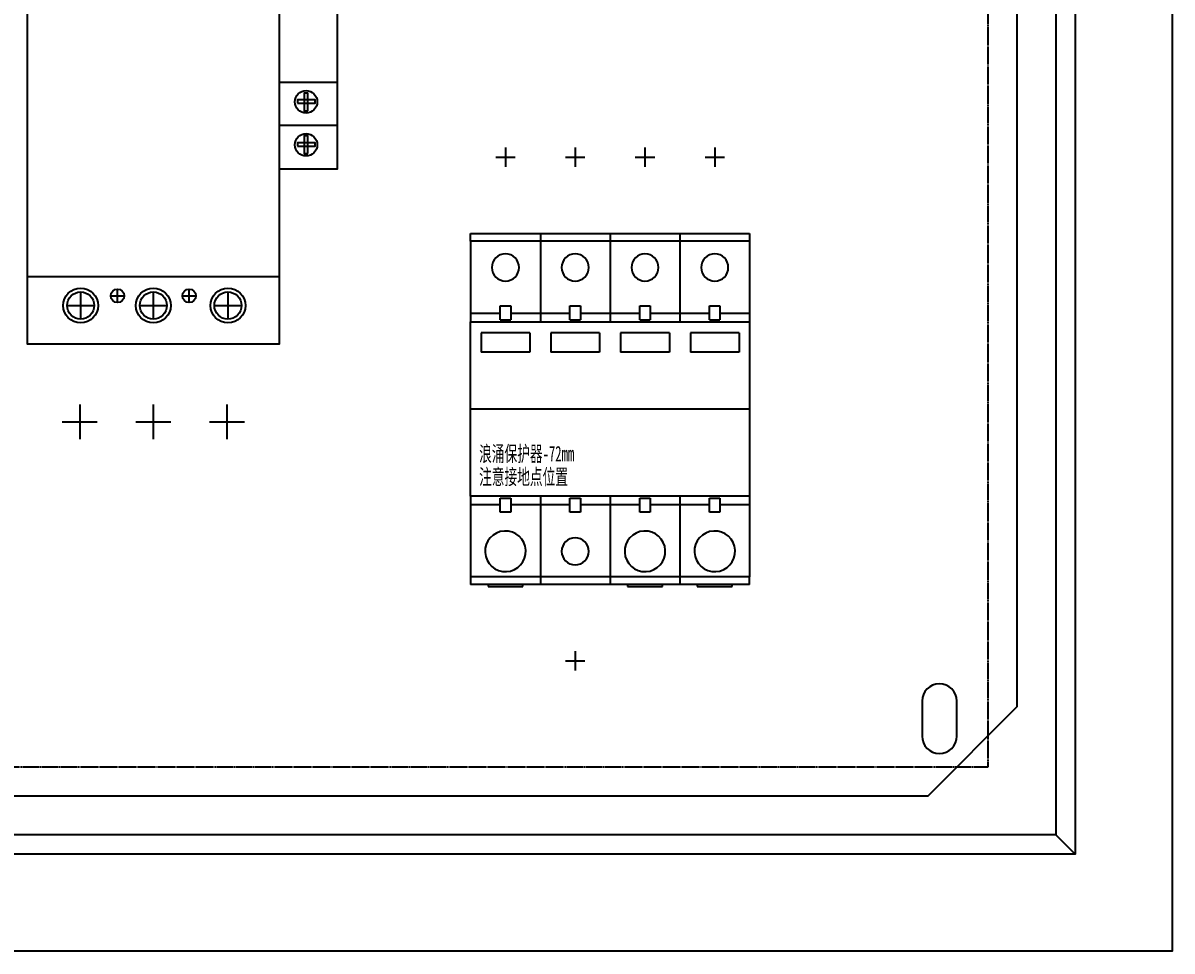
# Model space of a CAD drawing. Extents: x 1550729 to 1551329, y 398456 to 399656.
# Drawn here: x 1551032.3 to 1551328.8, y 398456.1 to 398695.6 of the extents above; entities that cross this region are included whole.
import ezdxf

# ---------------------------------------------------------------- set-up
doc = ezdxf.new("R2010")
doc.units = 0
doc.header["$MEASUREMENT"] = 0
doc.linetypes.add('LYJS-XX', pattern=[0.35, 0.25, -0.1])
for name, color, linetype in [('EQUIP-插座', 3, 'Continuous'), ('LY-JS-BJ', 7, 'Continuous'), ('布置图', 20, 'Continuous'), ('注释', 1, 'Continuous')]:
    doc.layers.add(name, color=color, linetype=linetype)
doc.styles.add('-宋体', font='', dxfattribs={"width": 0.65})
doc.styles.add('LY-SJ-元器件', font='', dxfattribs={"width": 0.6, "height": 4})
doc.styles.get('-宋体').set_extended_font_data('NSimSun')
doc.styles.get('LY-SJ-元器件').set_extended_font_data('SimSun')

# ---------------------------------------------------------------- blocks, each defined once
blk = doc.blocks.new('600-1200-明-底板')
at = {"layer": 'LY-JS-BJ', "color": 1}
blk.add_lwpolyline([(-237, 560), (237, 560), (260, 537), (260, -537), (237, -560), (-237, -560), (-260, -537), (-260, 537)], close=True, dxfattribs=at)
blk.add_lwpolyline([(235.5, -535.5), (235.5, -544.5, 1), (244.5, -544.5), (244.5, -535.5, 1)], format="xyb", close=True, dxfattribs=at)
blk = doc.blocks.new('浪涌保护器 72mm-2022.1')
at = {"color": 1, "linetype": 'ByBlock'}
for p, q in [((9, 67.5), (9, 62.5)), ((27, 67.5), (27, 62.5)), ((45, 67.5), (45, 62.5)), ((63, 67.5), (63, 62.5)), ((6.5, 65), (11.5, 65)), ((24.5, 65), (29.5, 65)), ((42.5, 65), (47.5, 65)), ((60.5, 65), (65.5, 65)), ((0, 0), (72, 0)), ((24.5, -65), (29.5, -65)), ((27, -62.5), (27, -67.5))]:
    blk.add_line(p, q, dxfattribs=at)
at = {"color": 0, "linetype": 'Continuous', "lineweight": 25}
for p, q in [((0, 43.3), (0, 45.3)), ((0, 45.3), (18, 45.3)), ((18, 45.3), (18, 22.5)), ((18, 45.3), (36, 45.3)), ((36, 45.3), (54, 45.3)), ((36, 45.3), (36, 22.5)), ((54, 45.3), (72, 45.3)), ((54, 45.3), (54, 22.5)), ((72, 45.3), (72, 43.3)), ((0, 43.3), (0, 22.5)), ((18, 43.3), (0, 43.3)), ((36, 43.3), (18, 43.3)), ((54, 43.3), (36, 43.3)), ((72, 43.3), (54, 43.3)), ((72, 43.3), (72, 22.5)), ((7.65, 24.65), (0, 24.65)), ((7.65, 23), (7.65, 26.65)), ((7.65, 26.65), (10.35, 26.65)), ((10.35, 26.65), (10.35, 23)), ((18, 24.65), (10.35, 24.65)), ((25.65, 24.65), (18, 24.65)), ((25.65, 26.65), (28.35, 26.65)), ((25.65, 23), (25.65, 26.65)), ((28.35, 26.65), (28.35, 23)), ((36, 24.65), (28.35, 24.65)), ((43.65, 24.65), (36, 24.65)), ((43.65, 23), (43.65, 26.65)), ((43.65, 26.65), (46.35, 26.65)), ((46.35, 26.65), (46.35, 23)), ((54, 24.65), (46.35, 24.65)), ((61.65, 24.65), (54, 24.65)), ((61.65, 23), (61.65, 26.65)), ((61.65, 26.65), (64.35, 26.65)), ((64.35, 26.65), (64.35, 23)), ((72, 24.65), (64.35, 24.65)), ((15.3, 19.65), (2.7, 19.65)), ((2.7, 19.65), (2.7, 14.65)), ((15.3, 19.65), (15.3, 14.65)), ((33.3, 19.65), (20.7, 19.65)), ((20.7, 19.65), (20.7, 14.65)), ((33.3, 19.65), (33.3, 14.65)), ((51.3, 19.65), (38.7, 19.65)), ((38.7, 19.65), (38.7, 14.65)), ((51.3, 19.65), (51.3, 14.65)), ((69.3, 19.65), (56.7, 19.65)), ((56.7, 19.65), (56.7, 14.65)), ((69.3, 19.65), (69.3, 14.65)), ((15.3, 14.65), (2.7, 14.65)), ((33.3, 14.65), (20.7, 14.65)), ((51.3, 14.65), (38.7, 14.65)), ((69.3, 14.65), (56.7, 14.65)), ((0, -22.5), (0, -43.3)), ((7.65, -26.65), (7.65, -23)), ((10.35, -23), (10.35, -26.65)), ((18, -22.5), (18, -45.3)), ((25.65, -26.65), (25.65, -23)), ((28.35, -23), (28.35, -26.65)), ((36, -22.5), (36, -45.3)), ((43.65, -26.65), (43.65, -23)), ((46.35, -23), (46.35, -26.65)), ((54, -22.5), (54, -45.3)), ((61.65, -26.65), (61.65, -23)), ((64.35, -23), (64.35, -26.65)), ((72, -22.5), (72, -43.3)), ((0, -24.65), (7.65, -24.65)), ((10.35, -26.65), (7.65, -26.65)), ((10.35, -24.65), (18, -24.65)), ((18, -24.65), (25.65, -24.65)), ((28.35, -26.65), (25.65, -26.65)), ((28.35, -24.65), (36, -24.65)), ((36, -24.65), (43.65, -24.65)), ((46.35, -26.65), (43.65, -26.65)), ((46.35, -24.65), (54, -24.65)), ((54, -24.65), (61.65, -24.65)), ((64.35, -26.65), (61.65, -26.65)), ((64.35, -24.65), (72, -24.65)), ((0, -43.3), (0, -45.3)), ((18, -43.3), (0, -43.3)), ((36, -43.3), (18, -43.3)), ((54, -43.3), (36, -43.3)), ((72, -43.3), (54, -43.3)), ((72, -45.3), (72, -43.3)), ((18, -45.3), (0, -45.3)), ((4.5, -45.3), (4.5, -45.8)), ((4.5, -45.8), (13.5, -45.8)), ((13.5, -45.8), (13.5, -45.3)), ((36, -45.3), (18, -45.3)), ((54, -45.3), (36, -45.3)), ((40.5, -45.3), (40.5, -45.8)), ((40.5, -45.8), (49.5, -45.8)), ((49.5, -45.8), (49.5, -45.3)), ((72, -45.3), (54, -45.3)), ((58.5, -45.3), (58.5, -45.8)), ((58.5, -45.8), (67.5, -45.8)), ((67.5, -45.8), (67.5, -45.3))]:
    blk.add_line(p, q, dxfattribs=at)
at = {"color": 0}
for p, q in [((7.65, 23), (10.35, 23)), ((25.65, 23), (28.35, 23)), ((43.65, 23), (46.35, 23)), ((61.65, 23), (64.35, 23)), ((7.65, -23), (10.35, -23)), ((25.65, -23), (28.35, -23)), ((43.65, -23), (46.35, -23)), ((61.65, -23), (64.35, -23))]:
    blk.add_line(p, q, dxfattribs=at)
at = {"color": 0, "linetype": 'ByBlock'}
blk.add_lwpolyline([(0, 22.5), (72, 22.5), (72, -22.5), (0, -22.5)], close=True, dxfattribs=at)
at = {"color": 0, "linetype": 'Continuous', "lineweight": 25}
for centre, radius, start, end in [((9, 36.52), 3.5, 0, 180), ((27, 36.52), 3.5, 0, 180), ((45, 36.52), 3.5, 0, 180), ((63, 36.52), 3.5, 0, 180), ((9, 36.52), 3.5, 180, 0), ((27, 36.52), 3.5, 180, 0), ((45, 36.52), 3.5, 180, 0), ((63, 36.52), 3.5, 180, 0), ((9, -36.75), 5.25, 93.0713, 273.0713), ((9, -36.75), 5.25, 273.0713, 93.0713), ((45, -36.75), 5.25, 93.0713, 273.0713), ((45, -36.75), 5.25, 273.0713, 93.0713), ((63, -36.75), 5.25, 93.0713, 273.0713), ((63, -36.75), 5.25, 273.0713, 93.0713), ((27, -36.75), 3.5, 0, 180), ((27, -36.75), 3.5, 180, 0)]:
    blk.add_arc(centre, radius, start, end, dxfattribs=at)
at = {"color": 4, "linetype": 'ByBlock', "style": 'LY-SJ-元器件', "width": 0.6}
for s, p in [('浪涌保护器-72mm', (2.21, -13.55)), ('注意接地点位置', (2.21, -19.51))]:
    blk.add_text(s, height=4, dxfattribs=at).set_placement(p)
blk = doc.blocks.new('A$C621cb95d')
at = {"color": 0}
for p, q in [((93, -2.25), (65, -2.25)), ((13.75, -6.5), (13.75, -13.5)), ((32.5, -6.5), (32.5, -13.5)), ((51.75, -6.5), (51.75, -13.5)), ((10.25, -10), (17.25, -10)), ((29, -10), (36, -10)), ((48.25, -10), (55.25, -10)), ((65, -12.5), (93, -12.5)), ((0, -17.5), (65, -17.5)), ((65, -23.58), (93, -23.58)), ((0, -67.5), (65, -67.5)), ((21.04, -77.83), (20.87, -81.76)), ((21.04, -77.83), (24.76, -77.87)), ((44.67, -101.44), (44.6, -97.71)), ((44.67, -101.44), (40.74, -101.63)), ((65, -112), (0, -112)), ((65, -132.31), (80, -132.31)), ((65, -143.49), (80, -143.49)), ((0, -182.5), (65, -182.5)), ((13.75, -186.5), (13.75, -193.5)), ((32.5, -186.5), (32.5, -193.5)), ((51.75, -186.5), (51.75, -193.5)), ((10.25, -190), (17.25, -190)), ((29, -190), (36, -190)), ((48.25, -190), (55.25, -190))]:
    blk.add_line(p, q, dxfattribs=at)
at = {"color": 1}
for p, q in [((23.25, -10.9), (23.25, -14.1)), ((41.75, -10.9), (41.75, -14.1)), ((21.65, -12.5), (24.85, -12.5)), ((40.15, -12.5), (43.35, -12.5)), ((23.25, -189.1), (23.25, -185.9)), ((41.75, -189.1), (41.75, -185.9)), ((21.65, -187.5), (24.85, -187.5)), ((40.15, -187.5), (43.35, -187.5))]:
    blk.add_line(p, q, dxfattribs=at)
at = {"color": 0}
for points in [[(0, 0), (65, 0), (65, -200), (0, -200)], [(72.11, -9.39), (72.11, -4.81), (71.22, -4.81), (71.22, -9.39)], [(87.38, -9.39), (87.38, -4.81), (86.48, -4.81), (86.48, -9.39)], [(69.5, -7.47), (74.07, -7.47), (74.07, -6.58), (69.5, -6.58)], [(84.76, -7.47), (89.33, -7.47), (89.33, -6.58), (84.76, -6.58)], [(69.5, -18.55), (74.07, -18.55), (74.07, -17.66), (69.5, -17.66)], [(72.11, -20.46), (72.11, -15.89), (71.22, -15.89), (71.22, -20.46)], [(84.76, -18.55), (89.33, -18.55), (89.33, -17.66), (84.76, -17.66)], [(87.38, -20.46), (87.38, -15.89), (86.48, -15.89), (86.48, -20.46)], [(24.76, -77.87), (44.63, -97.74), (40.74, -101.63), (20.87, -81.76)], [(72.33, -139.72), (72.33, -135.15), (71.44, -135.15), (71.44, -139.72)], [(69.72, -137.81), (74.29, -137.81), (74.29, -136.91), (69.72, -136.91)], [(69.72, -148.88), (74.29, -148.88), (74.29, -147.99), (69.72, -147.99)], [(72.33, -150.79), (72.33, -146.22), (71.44, -146.22), (71.44, -150.79)]]:
    blk.add_lwpolyline(points, close=True, dxfattribs=at)
for points in [[(65, -154.68), (80, -154.68), (80, -2.25)], [(80, -73.75), (93, -73.75), (93, -2.25)]]:
    blk.add_lwpolyline(points, dxfattribs=at)
for centre, radius in [((13.75, -10), 4.5), ((32.5, -10), 4.5), ((51.75, -10), 4.5), ((71.68, -7.1), 2.89), ((86.94, -7.1), 2.89), ((13.75, -10), 3.5), ((32.5, -10), 3.5), ((51.75, -10), 3.5), ((71.68, -18.18), 2.89), ((86.94, -18.18), 2.89), ((32.75, -89.75), 14.59), ((71.9, -137.43), 2.89), ((71.9, -148.51), 2.89), ((13.75, -190), 4.5), ((13.75, -190), 3.5), ((32.5, -190), 4.5), ((32.5, -190), 3.5), ((51.75, -190), 4.5), ((51.75, -190), 3.5)]:
    blk.add_circle(centre, radius, dxfattribs=at)
at = {"layer": 'EQUIP-插座', "color": 1}
for p, q in [((13.5, 24.5), (13.5, 15.5)), ((32.5, 24.5), (32.5, 15.5)), ((51.5, 24.5), (51.5, 15.5)), ((9, 20), (18, 20)), ((28, 20), (37, 20)), ((47, 20), (56, 20)), ((13.5, -215.5), (13.5, -224.5)), ((32.5, -215.5), (32.5, -224.5)), ((51.5, -215.5), (51.5, -224.5)), ((9, -220), (18, -220)), ((28, -220), (37, -220)), ((47, -220), (56, -220))]:
    blk.add_line(p, q, dxfattribs=at)
at = {"layer": 'EQUIP-插座', "color": 4}
for centre in [(23.25, -12.5), (41.75, -12.5), (23.25, -187.5), (41.75, -187.5)]:
    blk.add_circle(centre, 1.75, dxfattribs=at)
at = {"color": 1, "style": '-宋体', "width": 0.7}
for s, height, p in [('MSCPS-45', 7, (7.64, -33.19)), ('上海勉速', 7, (7.64, -44.85)), ('高109+33=142', 8.4, (6.41, -60.28))]:
    blk.add_text(s, height=height, dxfattribs=at).set_placement(p)
blk = doc.blocks.new('KB0-MSCPS-45上海勉速-2024.1')
at = {"layer": '注释', "color": 6}
for centre in [(23.25, 192.5), (41.75, 192.5), (23.25, 17.5), (41.75, 17.5)]:
    blk.add_circle(centre, 1.75, dxfattribs=at)
at = {"color": 0}
blk.add_blockref('A$C621cb95d', (0, 205), dxfattribs=at)

msp = doc.modelspace()

# ---------------------------------------------------------------- linework, layer by layer
at = {"layer": 'LY-JS-BJ', "color": 6, "ltscale": 50}
msp.add_line((1551303.77, 398481.1), (1551298.77, 398486.1), dxfattribs=at)
for points in [[(1550753.77, 399631.1), (1551303.77, 399631.1), (1551303.77, 398481.1), (1550753.77, 398481.1)], [(1550758.77, 399626.1), (1551298.77, 399626.1), (1551298.77, 398486.1), (1550758.77, 398486.1)]]:
    msp.add_lwpolyline(points, close=True, dxfattribs=at)
at = {"layer": 'LY-JS-BJ', "color": 6, "linetype": 'LYJS-XX', "lineweight": -3}
msp.add_lwpolyline([(1550776.27, 399608.6), (1551281.27, 399608.6), (1551281.27, 398503.6), (1550776.27, 398503.6)], close=True, dxfattribs=at)
at = {"layer": '布置图', "ltscale": 50}
msp.add_lwpolyline([(1550728.77, 399656.1), (1551328.77, 399656.1), (1551328.77, 398456.1), (1550728.77, 398456.1)], close=True, dxfattribs=at)

# ---------------------------------------------------------------- block references
at = {"color": 6}
for name, p in [('KB0-MSCPS-45上海勉速-2024.1', (1551033.45, 398607.7)), ('浪涌保护器 72mm-2022.1', (1551147.8, 398596.01))]:
    msp.add_blockref(name, p, dxfattribs=at)
at = {"layer": 'LY-JS-BJ', "color": 6, "ltscale": 50}
msp.add_blockref('600-1200-明-底板', (1551028.77, 399056.1), dxfattribs=at)

doc.saveas('drawing.dxf')
